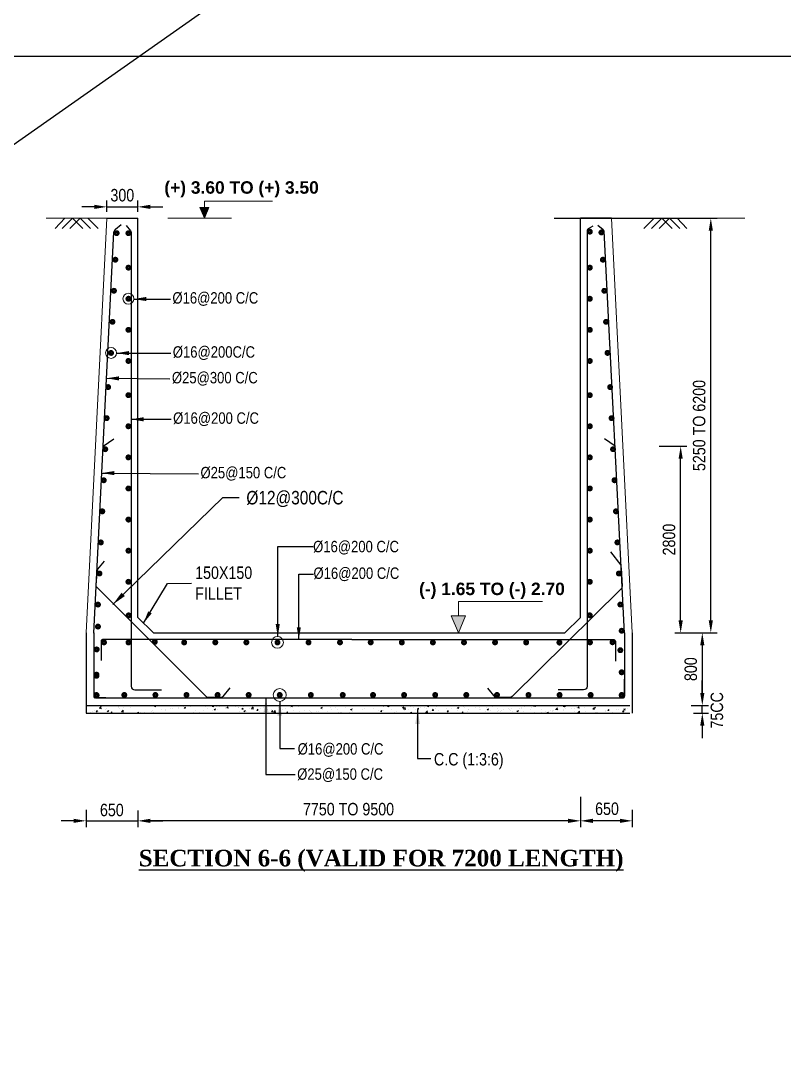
# Model space of a CAD drawing. Extents: x -119161 to 3778985, y -718511 to -30958.
# Drawn here: x 3051811 to 3059178, y -258380 to -248364 of the extents above; entities that cross this region are included whole.
import ezdxf

# ---------------------------------------------------------------- set-up
doc = ezdxf.new("R2010")
doc.units = 0
doc.header["$MEASUREMENT"] = 0
doc.layers.get('DEFPOINTS').update_dxf_attribs({"linetype": 'CONTINUOUS'})
for name, color, linetype, lineweight in [('Dim', 7, 'CONTINUOUS', 9), ('HATCH', 252, 'CONTINUOUS', 5), ('ROD', 1, 'CONTINUOUS', 30)]:
    doc.layers.add(name, color=color, linetype=linetype, lineweight=lineweight)
doc.layers.add('LINE', color=7, linetype='CONTINUOUS')
doc.layers.add('TXT', color=7, linetype='CONTINUOUS')
doc.styles.add('ARIAL', font='ARIALN.TTF')
doc.styles.add('DIM', font='isocp3.shx')
doc.styles.get("Standard").update_dxf_attribs({"font": 'times.ttf', "height": 250})
doc.dimstyles.new('dim_60', dxfattribs={"dimtxt": 120, "dimasz": 120, "dimexe": 60, "dimexo": 60, "dimgap": 50, "dimtad": 1, "dimdec": 0, "dimzin": 0, "dimdsep": 46, "dimtxsty": 'DIM', "dimcen": 0.09, "dimclrd": 5, "dimclre": 5, "dimclrt": 7, "dimadec": 0, "dimazin": 0, "dimtfac": 1, "dimtdec": 0, "dimtmove": 0, "dimatfit": 3, "dimfxl": 1, "dimtolj": 1, "dimtzin": 0, "dimarcsym": 0})
doc.dimstyles.new('dim_70', dxfattribs={"dimtxt": 140, "dimasz": 140, "dimexe": 70, "dimexo": 40, "dimgap": 50, "dimtad": 1, "dimdec": 0, "dimzin": 0, "dimdsep": 46, "dimtxsty": 'ARIAL', "dimcen": 0.09, "dimclrd": 5, "dimclre": 5, "dimclrt": 7, "dimadec": 0, "dimazin": 0, "dimtfac": 1, "dimtdec": 0, "dimtmove": 0, "dimatfit": 3, "dimfxl": 1, "dimtolj": 1, "dimtzin": 0, "dimarcsym": 0})

# ---------------------------------------------------------------- blocks, each defined once
blk = doc.blocks.new('*D76')
at = {"layer": 'DEFPOINTS', "color": 0, "lineweight": -2, "ltscale": 500}
for p in [(3052941, -250159), (3052641, -250268), (3052941, -250268)]:
    blk.add_point(p, dxfattribs=at)
at = {"layer": 'Dim', "color": 5, "lineweight": -2, "ltscale": 500}
for p, q in [((3052641, -250208), (3052641, -250099)), ((3052941, -250208), (3052941, -250099)), ((3052521, -250159), (3052401, -250159)), ((3052641, -250159), (3052941, -250159)), ((3053061, -250159), (3053181, -250159))]:
    blk.add_line(p, q, dxfattribs=at)
for points in [[(3052521, -250139), (3052521, -250179), (3052641, -250159)], [(3053061, -250139), (3053061, -250179), (3052941, -250159)]]:
    blk.add_solid(points, dxfattribs=at)
at = {"layer": 'Dim', "color": 7, "ltscale": 500, "insert": (3052791, -250047), "char_height": 120, "attachment_point": 5, "style": 'ARIAL'}
blk.add_mtext('\\A1;300', dxfattribs=at)
blk = doc.blocks.new('*D77')
at = {"layer": 'DEFPOINTS', "color": 0, "lineweight": -2, "ltscale": 50}
for p in [(3056899, -250268), (3058470, -250268), (3058123, -254268)]:
    blk.add_point(p, dxfattribs=at)
at = {"layer": 'Dim', "color": 5, "lineweight": -2, "ltscale": 50}
for p, q in [((3056959, -250268), (3058530, -250268)), ((3058470, -254148), (3058470, -250388)), ((3058183, -254268), (3058530, -254268))]:
    blk.add_line(p, q, dxfattribs=at)
for points in [[(3058450, -250388), (3058490, -250388), (3058470, -250268)], [(3058450, -254148), (3058490, -254148), (3058470, -254268)]]:
    blk.add_solid(points, dxfattribs=at)
at = {"layer": 'Dim', "color": 7, "ltscale": 50, "insert": (3058358, -252268), "char_height": 120, "attachment_point": 5, "rotation": 90, "style": 'ARIAL'}
blk.add_mtext('\\A1;5250 TO 6200', dxfattribs=at)
blk = doc.blocks.new('*D78')
at = {"layer": 'DEFPOINTS', "color": 0, "lineweight": -2, "ltscale": 500}
for p in [(3057913, -252468), (3058179, -252468), (3058063, -254268)]:
    blk.add_point(p, dxfattribs=at)
at = {"layer": 'Dim', "color": 5, "lineweight": -2, "ltscale": 500}
for p, q in [((3057973, -252468), (3058239, -252468)), ((3058179, -254148), (3058179, -252588)), ((3058123, -254268), (3058239, -254268))]:
    blk.add_line(p, q, dxfattribs=at)
for points in [[(3058159, -252588), (3058199, -252588), (3058179, -252468)], [(3058159, -254148), (3058199, -254148), (3058179, -254268)]]:
    blk.add_solid(points, dxfattribs=at)
at = {"layer": 'Dim', "color": 7, "ltscale": 500, "insert": (3058067, -253368), "char_height": 120, "attachment_point": 5, "rotation": 90, "style": 'ARIAL'}
blk.add_mtext('\\A1;2800', dxfattribs=at)
blk = doc.blocks.new('*D87')
at = {"layer": 'DEFPOINTS', "color": 0, "lineweight": -2, "ltscale": 500}
for p in [(3052441, -255914), (3052941, -255921), (3052941, -256081)]:
    blk.add_point(p, dxfattribs=at)
at = {"layer": 'Dim', "color": 5, "lineweight": -2, "ltscale": 500}
for p, q in [((3052441, -255974), (3052441, -256141)), ((3052941, -255981), (3052941, -256141)), ((3052321, -256081), (3052201, -256081)), ((3052441, -256081), (3052941, -256081)), ((3053061, -256081), (3053181, -256081))]:
    blk.add_line(p, q, dxfattribs=at)
for points in [[(3052321, -256061), (3052321, -256101), (3052441, -256081)], [(3053061, -256061), (3053061, -256101), (3052941, -256081)]]:
    blk.add_solid(points, dxfattribs=at)
at = {"layer": 'Dim', "color": 7, "ltscale": 500, "insert": (3052690, -255977), "char_height": 120, "attachment_point": 5, "style": 'ARIAL'}
blk.add_mtext('\\A1;650', dxfattribs=at)
blk = doc.blocks.new('*D88')
at = {"layer": 'DEFPOINTS', "color": 0, "lineweight": -2, "ltscale": 500}
for p in [(3058179, -254268), (3058219, -254968), (3058388, -254968)]:
    blk.add_point(p, dxfattribs=at)
at = {"layer": 'Dim', "color": 5, "lineweight": -2, "ltscale": 500}
for p, q in [((3058239, -254268), (3058448, -254268)), ((3058388, -254388), (3058388, -254848)), ((3058279, -254968), (3058448, -254968))]:
    blk.add_line(p, q, dxfattribs=at)
for points in [[(3058368, -254388), (3058408, -254388), (3058388, -254268)], [(3058368, -254848), (3058408, -254848), (3058388, -254968)]]:
    blk.add_solid(points, dxfattribs=at)
at = {"layer": 'Dim', "color": 7, "ltscale": 500, "insert": (3058277, -254618), "char_height": 120, "attachment_point": 5, "rotation": 90, "style": 'ARIAL'}
blk.add_mtext('\\A1;800', dxfattribs=at)
blk = doc.blocks.new('*D89')
at = {"layer": 'DEFPOINTS', "color": 0, "lineweight": -2, "ltscale": 500}
for p in [(3058316, -254968), (3058388, -254968), (3058243, -255043)]:
    blk.add_point(p, dxfattribs=at)
at = {"layer": 'Dim', "color": 5, "lineweight": -2, "ltscale": 500}
for p, q in [((3058388, -254848), (3058388, -254728)), ((3058376, -254968), (3058448, -254968)), ((3058388, -255043), (3058388, -254968)), ((3058303, -255043), (3058448, -255043)), ((3058388, -255163), (3058388, -255283))]:
    blk.add_line(p, q, dxfattribs=at)
for points in [[(3058368, -254848), (3058408, -254848), (3058388, -254968)], [(3058368, -255163), (3058408, -255163), (3058388, -255043)]]:
    blk.add_solid(points, dxfattribs=at)
at = {"layer": 'Dim', "color": 7, "ltscale": 500, "insert": (3058529, -255015), "char_height": 120, "attachment_point": 5, "rotation": 90, "style": 'ARIAL'}
blk.add_mtext('\\A1;75CC', dxfattribs=at)
blk = doc.blocks.new('*D90')
at = {"layer": 'DEFPOINTS', "color": 0, "lineweight": -2, "ltscale": 500}
for p in [(3057212, -255921), (3057712, -255914), (3057212, -256081)]:
    blk.add_point(p, dxfattribs=at)
at = {"layer": 'Dim', "color": 5, "lineweight": -2, "ltscale": 500}
for p, q in [((3057212, -255981), (3057212, -256141)), ((3057712, -255974), (3057712, -256141)), ((3057592, -256081), (3057332, -256081))]:
    blk.add_line(p, q, dxfattribs=at)
for points in [[(3057332, -256061), (3057332, -256101), (3057212, -256081)], [(3057592, -256061), (3057592, -256101), (3057712, -256081)]]:
    blk.add_solid(points, dxfattribs=at)
at = {"layer": 'Dim', "color": 7, "ltscale": 500, "insert": (3057468, -255865), "char_height": 120, "attachment_point": 5, "style": 'ARIAL'}
blk.add_mtext('\\A1;\\P650', dxfattribs=at)
blk = doc.blocks.new('*D91')
at = {"layer": 'DEFPOINTS', "color": 0, "lineweight": -2, "ltscale": 500}
for p in [(3057213, -255788), (3052941, -255921), (3052941, -256081)]:
    blk.add_point(p, dxfattribs=at)
at = {"layer": 'Dim', "color": 5, "lineweight": -2, "ltscale": 500}
for p, q in [((3057213, -255848), (3057213, -256141)), ((3052941, -255981), (3052941, -256141)), ((3057093, -256081), (3053061, -256081))]:
    blk.add_line(p, q, dxfattribs=at)
for points in [[(3053061, -256061), (3053061, -256101), (3052941, -256081)], [(3057093, -256061), (3057093, -256101), (3057213, -256081)]]:
    blk.add_solid(points, dxfattribs=at)
at = {"layer": 'Dim', "color": 7, "ltscale": 500, "insert": (3054974, -255969), "char_height": 120, "attachment_point": 5, "style": 'ARIAL'}
blk.add_mtext('\\A1;7750 TO 9500', dxfattribs=at)

msp = doc.modelspace()

# ---------------------------------------------------------------- hatches: boundary and pattern name
at = {"layer": 'Dim', "ltscale": 500}
h = msp.add_hatch(color=8, dxfattribs=at)
h.dxf.hatch_style = 1
h.paths.add_polyline_path([(3053626.6, -250164.5), (3053583.2, -250164.5), (3053539.8, -250164.5), (3053583.2, -250268.2)])
h = msp.add_hatch(color=8, dxfattribs=at)
h.dxf.hatch_style = 1
h.paths.add_polyline_path([(3056103.9, -254102.3), (3056034.4, -254102.3), (3055964.9, -254102.3), (3056034.4, -254268.2)])

# ---------------------------------------------------------------- linework, layer by layer
at = {"layer": 'Dim', "ltscale": 50}
for p, q in [((3053583.2, -250268.2), (3053583.2, -250102.4)), ((3053583.2, -250102.4), (3054239.3, -250102.4)), ((3052640.8, -250268.2), (3052055.1, -250268.2)), ((3053228.8, -250268.2), (3053845.2, -250268.2))]:
    msp.add_line(p, q, dxfattribs=at)
at = {"layer": 'Dim', "ltscale": 500}
msp.add_line((3056035, -253964.2), (3056844.9, -253964.2), dxfattribs=at)
at = {"layer": 'Dim', "color": 2, "ltscale": 50}
for p, q in [((3052520.2, -255017.6), (3052520.2, -255017.6)), ((3052537.6, -255029.1), (3052547.2, -255017.6)), ((3052549.5, -255030.1), (3052547.2, -255017.6)), ((3052553.6, -255018.8), (3052553.6, -255018.8)), ((3052569.4, -254996.4), (3052587.2, -254999.1)), ((3052570.5, -254995.2), (3052586.1, -254979)), ((3052587.2, -254999.1), (3052585, -254980.1)), ((3052629.3, -255008.9), (3052629.3, -255008.9)), ((3052636.8, -254997.6), (3052636.8, -254997.6)), ((3052645.4, -255023.1), (3052659.4, -255017.8)), ((3052655.4, -255029.9), (3052659.4, -255017.8)), ((3052661.1, -255012.6), (3052661.1, -255012.6)), ((3052753.4, -254977.6), (3052753.4, -254977.6)), ((3052755.6, -254992.2), (3052755.6, -254992.2)), ((3052765, -254997.6), (3052765, -254997.6)), ((3052784, -255028.3), (3052799.5, -255012.1)), ((3052800.6, -255032.2), (3052798.4, -255013.2)), ((3052805.7, -254985.7), (3052805.7, -254985.7)), ((3052867.7, -254983.6), (3052867.7, -254983.6)), ((3052881.4, -254975.7), (3052881.4, -254975.7)), ((3052968.7, -254970.8), (3052968.7, -254970.8)), ((3053100.9, -254974.7), (3053114.9, -254969.3)), ((3053100.9, -254974.7), (3053110.9, -254981.4)), ((3053110.8, -254981.4), (3053114.9, -254969.3)), ((3053172.9, -255008.3), (3053172.9, -255008.3)), ((3053207.2, -255004.7), (3053207.2, -255004.7)), ((3053211.7, -255016.8), (3053211.7, -255016.8)), ((3053257.3, -254998.2), (3053257.3, -254998.2)), ((3053273.9, -254995.5), (3053273.9, -254995.5)), ((3053328.4, -254996.8), (3053328.4, -254996.8)), ((3053333.1, -254988.2), (3053333.1, -254988.2)), ((3053377.8, -254980.5), (3053377.8, -254980.5)), ((3053379.2, -254968.5), (3053379.2, -254968.5)), ((3053388.3, -254990.7), (3053402.3, -254985.3)), ((3053388.3, -254990.7), (3053398.3, -254997.4)), ((3053398.3, -254997.4), (3053402.3, -254985.3)), ((3053445, -254976.8), (3053445, -254976.8)), ((3053459.4, -254971.5), (3053459.4, -254971.5)), ((3053485.9, -254973), (3053485.9, -254973)), ((3053492.9, -255020.7), (3053492.9, -255020.7)), ((3053579, -255020.2), (3053579, -255020.2)), ((3053592.7, -254977.5), (3053592.7, -254977.5)), ((3053609.6, -255000.7), (3053609.6, -255000.7)), ((3053657.4, -254979), (3053666.5, -254968.2)), ((3053657.4, -254979), (3053669.4, -254980.1)), ((3053658.9, -255017.2), (3053658.9, -255017.2)), ((3053669.4, -254980.1), (3053667.1, -254968.2)), ((3053675.8, -255006.7), (3053689.8, -255001.3)), ((3053675.8, -255006.7), (3053685.7, -255013.4)), ((3053682.9, -255005.2), (3053682.9, -255005.2)), ((3053685.7, -255013.4), (3053689.7, -255001.3)), ((3053699.5, -254982.1), (3053699.5, -254982.1)), ((3053708.9, -255010.6), (3053708.9, -255010.6)), ((3053726.2, -254980.6), (3053726.2, -254980.6)), ((3053784.7, -255000.7), (3053784.7, -255000.7)), ((3053785.6, -254991.1), (3053785.6, -254991.1)), ((3053800.9, -254991.6), (3053810.5, -254980.1)), ((3053800.9, -254991.6), (3053812.8, -254992.6)), ((3053806.2, -254986.6), (3053806.2, -254986.6)), ((3053812.8, -254992.7), (3053810.5, -254980.1)), ((3053830.6, -254968.2), (3053841.4, -254969.8)), ((3053841.3, -254969.8), (3053841.2, -254968.2)), ((3053886.6, -254978.3), (3053886.6, -254978.3)), ((3053911, -254984), (3053911, -254984)), ((3053913, -254991.1), (3053913, -254991.1)), ((3053944.3, -255004.1), (3053954, -254992.6)), ((3053944.3, -255004.1), (3053956.3, -255005.2)), ((3053956.3, -255005.2), (3053953.9, -254992.7)), ((3053961.1, -254977.5), (3053961.1, -254977.5)), ((3053963.2, -255022.7), (3053977.2, -255017.3)), ((3053973.1, -255029.4), (3053977.2, -255017.3)), ((3054019.8, -254995.6), (3054019.8, -254995.6)), ((3054035.9, -255010.6), (3054035.9, -255010.6)), ((3054037, -255000.2), (3054054.8, -255002.9)), ((3054038.1, -254999), (3054053.7, -254982.8)), ((3054054.8, -255002.9), (3054052.6, -254983.9)), ((3054087.8, -255016.7), (3054097.4, -255005.2)), ((3054087.8, -255016.7), (3054099.7, -255017.7)), ((3054090.8, -255015.8), (3054090.8, -255015.8)), ((3054099.7, -255017.8), (3054097.4, -255005.2)), ((3054126.5, -255000.1), (3054126.5, -255000.1)), ((3054152.5, -254990.6), (3054152.5, -254990.6)), ((3054191.8, -255003), (3054191.8, -255003)), ((3054231.2, -255029.2), (3054240.9, -255017.7)), ((3054233.3, -255004.6), (3054233.3, -255004.6)), ((3054236.3, -255013.2), (3054236.3, -255013.2)), ((3054243.2, -255030.3), (3054240.8, -255017.8)), ((3054251.6, -255032.1), (3054267.2, -255015.9)), ((3054268.2, -255036), (3054266, -255017)), ((3054269.1, -254970.5), (3054269.1, -254970.5)), ((3054295.7, -254988), (3054295.7, -254988)), ((3054340, -255009.1), (3054340, -255009.1)), ((3054362.6, -254996.5), (3054362.6, -254996.5)), ((3054398.3, -254973.9), (3054398.3, -254973.9)), ((3054412.7, -254990), (3054412.7, -254990)), ((3054418.7, -254974.2), (3054432.7, -254968.8)), ((3054418.7, -254974.2), (3054428.6, -254980.9)), ((3054428.6, -254980.9), (3054432.6, -254968.8)), ((3054446.8, -255013.6), (3054446.8, -255013.6)), ((3054488.5, -254980), (3054488.5, -254980)), ((3054553.6, -255018.1), (3054553.6, -255018.1)), ((3054600.8, -255012.7), (3054600.8, -255012.7)), ((3054703.5, -254998.6), (3054703.5, -254998.6)), ((3054706.1, -254990.2), (3054720.1, -254984.9)), ((3054706.1, -254990.2), (3054716, -254996.9)), ((3054716, -254996.9), (3054720.1, -254984.9)), ((3054727.4, -255009.8), (3054727.4, -255009.8)), ((3054804.5, -254985.8), (3054804.5, -254985.8)), ((3054814.3, -255009), (3054814.3, -255009)), ((3054844.1, -254989.8), (3054844.1, -254989.8)), ((3054864.3, -255002.4), (3054864.3, -255002.4)), ((3054908.4, -254970.8), (3054908.4, -254970.8)), ((3054940.1, -254992.5), (3054940.1, -254992.5)), ((3054960.7, -254969.8), (3054960.7, -254969.8)), ((3054993.5, -255006.3), (3055007.5, -255000.9)), ((3054993.5, -255006.3), (3055003.5, -255013)), ((3055003.4, -255013), (3055007.5, -255000.9)), ((3055008.6, -255013.7), (3055008.6, -255013.7)), ((3055066.4, -254975.8), (3055066.4, -254975.8)), ((3055109.7, -255010.5), (3055109.7, -255010.5)), ((3055116.5, -254969.3), (3055116.5, -254969.3)), ((3055125.3, -254993.6), (3055125.3, -254993.6)), ((3055213.6, -254995.5), (3055213.6, -254995.5)), ((3055241.9, -254973.6), (3055241.9, -254973.6)), ((3055276.1, -254970.4), (3055276.1, -254970.4)), ((3055280.9, -255022.3), (3055294.9, -255016.9)), ((3055290.9, -255029), (3055294.9, -255016.9)), ((3055291.2, -254970.9), (3055309, -254973.6)), ((3055292.3, -254969.7), (3055293.8, -254968.2)), ((3055309, -254973.6), (3055308.3, -254968.2)), ((3055316, -255014.9), (3055316, -255014.9)), ((3055316.2, -254981.4), (3055316.2, -254981.4)), ((3055351.1, -254979.2), (3055360.4, -254968.2)), ((3055351.1, -254979.2), (3055363, -254980.2)), ((3055363, -254980.3), (3055360.8, -254968.2)), ((3055382.9, -254974.9), (3055382.9, -254974.9)), ((3055391.7, -255005), (3055391.7, -255005)), ((3055417.3, -254968.6), (3055417.3, -254968.6)), ((3055489.7, -254979.4), (3055489.7, -254979.4)), ((3055494.5, -254991.7), (3055504.2, -254980.3)), ((3055494.5, -254991.7), (3055506.5, -254992.8)), ((3055506.5, -254992.8), (3055504.2, -254980.3)), ((3055504.6, -255004), (3055522.4, -255006.7)), ((3055505.8, -255002.8), (3055521.3, -254986.6)), ((3055518, -254988.3), (3055518, -254988.3)), ((3055518.7, -255020.2), (3055518.7, -255020.2)), ((3055522.4, -255006.7), (3055520.2, -254987.7)), ((3055551.6, -255003.6), (3055551.6, -255003.6)), ((3055568.1, -254981.8), (3055568.1, -254981.8)), ((3055596.4, -254983.9), (3055596.4, -254983.9)), ((3055621.4, -255006.1), (3055621.4, -255006.1)), ((3055638, -255004.3), (3055647.6, -254992.8)), ((3055638, -255004.3), (3055650, -255005.3)), ((3055643.8, -254971.8), (3055643.8, -254971.8)), ((3055649.9, -255005.4), (3055647.6, -254992.8)), ((3055668.2, -254983.6), (3055668.2, -254983.6)), ((3055703.2, -254988.5), (3055703.2, -254988.5)), ((3055719.2, -255035.9), (3055734.8, -255019.7)), ((3055722.4, -254993.3), (3055722.4, -254993.3)), ((3055735.9, -255039.8), (3055733.7, -255020.8)), ((3055736.4, -254973.8), (3055750.4, -254968.4)), ((3055736.4, -254973.8), (3055746.4, -254980.5)), ((3055746.3, -254980.5), (3055750.4, -254968.4)), ((3055781.5, -255016.8), (3055791.1, -255005.4)), ((3055781.5, -255016.8), (3055793.4, -255017.9)), ((3055793.4, -255017.9), (3055791.1, -255005.4)), ((3055809.9, -254993), (3055809.9, -254993)), ((3055826.3, -254978.3), (3055826.3, -254978.3)), ((3055843.4, -255017.5), (3055843.4, -255017.5)), ((3055874.5, -254970.6), (3055874.5, -254970.6)), ((3055916.7, -254997.5), (3055916.7, -254997.5)), ((3055924.9, -255029.4), (3055934.5, -255017.9)), ((3055936.8, -255030.5), (3055934.5, -255017.9)), ((3055969.7, -255000.8), (3055969.7, -255000.8)), ((3055981.3, -254975.1), (3055981.3, -254975.1)), ((3056019.7, -254994.2), (3056019.7, -254994.2)), ((3056023.5, -255002), (3056023.5, -255002)), ((3056023.8, -254989.8), (3056037.8, -254984.4)), ((3056023.8, -254989.8), (3056033.8, -254996.5)), ((3056027.6, -255018), (3056027.6, -255018)), ((3056033.7, -254996.5), (3056037.8, -254984.4)), ((3056088.1, -254979.6), (3056088.1, -254979.6)), ((3056095.5, -254984.3), (3056095.5, -254984.3)), ((3056130.2, -255006.5), (3056130.2, -255006.5)), ((3056131.4, -255003), (3056131.4, -255003)), ((3056194.8, -254984.1), (3056194.8, -254984.1)), ((3056234.1, -254988.9), (3056234.1, -254988.9)), ((3056237, -255011), (3056237, -255011)), ((3056243.1, -255002.8), (3056243.1, -255002.8)), ((3056301.6, -254988.7), (3056301.6, -254988.7)), ((3056311.3, -255005.8), (3056325.3, -255000.4)), ((3056311.3, -255005.8), (3056321.2, -255012.5)), ((3056321.2, -255012.5), (3056325.2, -255000.4)), ((3056335.2, -254976.1), (3056335.2, -254976.1)), ((3056343.8, -255015.5), (3056343.8, -255015.5)), ((3056359.8, -254982.8), (3056359.8, -254982.8)), ((3056408.4, -254993.2), (3056408.4, -254993.2)), ((3056421.3, -255013.3), (3056421.3, -255013.3)), ((3056450.5, -255020), (3056450.5, -255020)), ((3056471.4, -255006.7), (3056471.4, -255006.7)), ((3056515.1, -254997.7), (3056515.1, -254997.7)), ((3056524.3, -255006.7), (3056524.3, -255006.7)), ((3056539.3, -255013.6), (3056539.3, -255013.6)), ((3056547.1, -254996.8), (3056547.1, -254996.8)), ((3056598.7, -255021.8), (3056612.7, -255016.5)), ((3056608.6, -255028.5), (3056612.7, -255016.5)), ((3056621.9, -255002.2), (3056621.9, -255002.2)), ((3056640.3, -255000.8), (3056640.3, -255000.8)), ((3056641, -254986.6), (3056641, -254986.6)), ((3056673.4, -254980.1), (3056673.4, -254980.1)), ((3056723.5, -254973.6), (3056723.5, -254973.6)), ((3056728.7, -255006.7), (3056728.7, -255006.7)), ((3056744.2, -254985.8), (3056744.2, -254985.8)), ((3056758.8, -254974.7), (3056776.6, -254977.4)), ((3056759.9, -254973.5), (3056765.1, -254968.2)), ((3056776.6, -254977.4), (3056775.5, -254968.2)), ((3056835.4, -255011.2), (3056835.4, -255011.2)), ((3056846.9, -254971.7), (3056846.9, -254971.7)), ((3056923, -255019.2), (3056923, -255019.2)), ((3056942.2, -255015.7), (3056942.2, -255015.7)), ((3056950.6, -255016.6), (3056950.6, -255016.6)), ((3056972.3, -255007.8), (3056990.1, -255010.5)), ((3056973.4, -255006.6), (3056989, -254990.4)), ((3056990, -255010.5), (3056987.8, -254991.5)), ((3056998.8, -255009.3), (3056998.8, -255009.3)), ((3057044.8, -254979.4), (3057054.2, -254968.2)), ((3057044.8, -254979.4), (3057056.7, -254980.4)), ((3057049, -255020.2), (3057049, -255020.2)), ((3057049.3, -255010.5), (3057049.3, -255010.5)), ((3057054.1, -254973.3), (3057067.7, -254968.2)), ((3057054.1, -254973.3), (3057064.1, -254980.1)), ((3057056.7, -254980.4), (3057054.4, -254968.2)), ((3057064.1, -254980.1), (3057068.1, -254968.2)), ((3057067.3, -254996.6), (3057067.3, -254996.6)), ((3057125.1, -254992.6), (3057125.1, -254992.6)), ((3057152, -254996.4), (3057152, -254996.4)), ((3057175.1, -254986), (3057175.1, -254986)), ((3057183.9, -254976.5), (3057183.9, -254976.5)), ((3057188.2, -254991.9), (3057197.9, -254980.4)), ((3057188.2, -254991.9), (3057200.2, -254993)), ((3057200.2, -254993), (3057197.8, -254980.5)), ((3057250.9, -254976.1), (3057250.9, -254976.1)), ((3057253.1, -254983.6), (3057253.1, -254983.6)), ((3057331.7, -255004.5), (3057341.3, -254993)), ((3057331.7, -255004.5), (3057343.6, -255005.5)), ((3057343.6, -255005.5), (3057341.3, -254993)), ((3057341.6, -254989.4), (3057355.6, -254984)), ((3057341.6, -254989.4), (3057351.5, -254996.1)), ((3057351.5, -254996.1), (3057355.6, -254984)), ((3057356.9, -254968.6), (3057356.9, -254968.6)), ((3057475.1, -255017), (3057484.8, -255005.5)), ((3057475.1, -255017), (3057487.1, -255018.1)), ((3057487.1, -255018.1), (3057484.7, -255005.6)), ((3057558.2, -255008.3), (3057558.2, -255008.3)), ((3057576.7, -255005.1), (3057576.7, -255005.1)), ((3057618.6, -255029.6), (3057628.2, -255018.1)), ((3057626.8, -254998.5), (3057626.8, -254998.5)), ((3057630.5, -255030.6), (3057628.2, -255018.1)), ((3057629, -255005.4), (3057643, -255000)), ((3057629, -255005.4), (3057639, -255012.1)), ((3057638.9, -255012.1), (3057643, -255000)), ((3057642.2, -255015.8), (3057642.2, -255015.8)), ((3057662.1, -254993.3), (3057662.1, -254993.3)), ((3052486.1, -255034.6), (3052486.1, -255034.6)), ((3052503.5, -255025.4), (3052503.5, -255025.4)), ((3052537.6, -255029.1), (3052549.5, -255030.1)), ((3052560.1, -255025.4), (3052560.1, -255025.4)), ((3052592.9, -255039.1), (3052592.9, -255039.1)), ((3052645.4, -255023.1), (3052655.4, -255029.9)), ((3052681, -255041.6), (3052690.6, -255030.1)), ((3052681, -255041.6), (3052693, -255042.7)), ((3052692.9, -255042.7), (3052690.6, -255030.2)), ((3052782.9, -255029.5), (3052800.6, -255032.2)), ((3052833.7, -255043.2), (3052834.1, -255042.7)), ((3052834.2, -255043.2), (3052834.1, -255042.7)), ((3052932.9, -255039.2), (3052946.9, -255033.8)), ((3052932.9, -255039.2), (3052938.8, -255043.2)), ((3052943.7, -255043.2), (3052946.8, -255033.8)), ((3052955.1, -255037.9), (3052955.1, -255037.9)), ((3052966.3, -255037.3), (3052966.3, -255037.3)), ((3053005.2, -255031.3), (3053005.2, -255031.3)), ((3053070.2, -255022.3), (3053070.2, -255022.3)), ((3053080.9, -255021.4), (3053080.9, -255021.4)), ((3053095.1, -255036.8), (3053095.1, -255036.8)), ((3053376.3, -255040.7), (3053376.3, -255040.7)), ((3053478, -255033), (3053478, -255033)), ((3053532.6, -255033.9), (3053532.6, -255033.9)), ((3053919.2, -255030.6), (3053919.2, -255030.6)), ((3053963.2, -255022.7), (3053973.1, -255029.4)), ((3053988.1, -255029.9), (3053988.1, -255029.9)), ((3054110.5, -255029.7), (3054110.5, -255029.7)), ((3054160.6, -255023.1), (3054160.6, -255023.1)), ((3054231.2, -255029.2), (3054243.2, -255030.3)), ((3054250.5, -255033.3), (3054268.3, -255036)), ((3054250.6, -255038.7), (3054264.6, -255033.3)), ((3054250.6, -255038.7), (3054257.2, -255043.2)), ((3054261.3, -255043.2), (3054264.6, -255033.4)), ((3054374.7, -255041.8), (3054384.3, -255030.3)), ((3054374.7, -255041.8), (3054386.6, -255042.8)), ((3054386.6, -255042.9), (3054384.3, -255030.3)), ((3054395.9, -255040.5), (3054395.9, -255040.5)), ((3054496.9, -255027.7), (3054496.9, -255027.7)), ((3054527.5, -255043.2), (3054527.8, -255042.8)), ((3054527.8, -255043.2), (3054527.8, -255042.9)), ((3054562.2, -255042.2), (3054562.2, -255042.2)), ((3054610.8, -255029.8), (3054610.8, -255029.8)), ((3054612.2, -255035.6), (3054612.2, -255035.6)), ((3054660.3, -255022.7), (3054660.3, -255022.7)), ((3054688, -255025.7), (3054688, -255025.7)), ((3054767.1, -255027.2), (3054767.1, -255027.2)), ((3054873.9, -255031.7), (3054873.9, -255031.7)), ((3054892, -255033.7), (3054892, -255033.7)), ((3054906, -255037.4), (3054906, -255037.4)), ((3054980.6, -255036.2), (3054980.6, -255036.2)), ((3055008.7, -255023.3), (3055008.7, -255023.3)), ((3055087.4, -255040.7), (3055087.4, -255040.7)), ((3055139.6, -255038.2), (3055139.6, -255038.2)), ((3055265.9, -255021.5), (3055265.9, -255021.5)), ((3055280.9, -255022.3), (3055290.9, -255029)), ((3055414.8, -255035.2), (3055414.8, -255035.2)), ((3055434.9, -255023.6), (3055434.9, -255023.6)), ((3055568.4, -255038.3), (3055582.4, -255032.9)), ((3055568.4, -255038.3), (3055575.6, -255043.2)), ((3055578.9, -255043.2), (3055582.3, -255032.9)), ((3055717.5, -255034), (3055717.5, -255034)), ((3055718.1, -255037.1), (3055735.9, -255039.8)), ((3055767.6, -255027.4), (3055767.6, -255027.4)), ((3055924.9, -255029.4), (3055936.9, -255030.4)), ((3055926.6, -255030.8), (3055926.6, -255030.8)), ((3056009.8, -255042.8), (3056009.8, -255042.8)), ((3056068.4, -255041.9), (3056078, -255030.5)), ((3056068.4, -255041.9), (3056080.3, -255043)), ((3056080.3, -255043), (3056078, -255030.5)), ((3056126.5, -255022.8), (3056126.5, -255022.8)), ((3056219.2, -255039.9), (3056219.2, -255039.9)), ((3056221.3, -255043.2), (3056221.4, -255043)), ((3056221.4, -255043.2), (3056221.4, -255043)), ((3056295, -255030), (3056295, -255030)), ((3056332.7, -255042.7), (3056332.7, -255042.7)), ((3056407.7, -255026.7), (3056407.7, -255026.7)), ((3056436.6, -255027.7), (3056436.6, -255027.7)), ((3056557.3, -255024.5), (3056557.3, -255024.5)), ((3056598.7, -255021.8), (3056608.6, -255028.5)), ((3056664.1, -255029.1), (3056664.1, -255029.1)), ((3056746.6, -255042.5), (3056746.6, -255042.5)), ((3056770.8, -255033.6), (3056770.8, -255033.6)), ((3056834, -255036.6), (3056834, -255036.6)), ((3056844.4, -255038.3), (3056844.4, -255038.3)), ((3056872.9, -255025.8), (3056872.9, -255025.8)), ((3056877.6, -255038.1), (3056877.6, -255038.1)), ((3056886.1, -255037.9), (3056900.1, -255032.5)), ((3056886.1, -255037.9), (3056894, -255043.2)), ((3056896.5, -255043.2), (3056900.1, -255032.5)), ((3056945.5, -255025.5), (3056945.5, -255025.5)), ((3056984.4, -255042.6), (3056984.4, -255042.6)), ((3057155.7, -255024.7), (3057155.7, -255024.7)), ((3057185.7, -255040.9), (3057200.4, -255043.2)), ((3057186.8, -255039.7), (3057202.4, -255023.5)), ((3057203.4, -255043.2), (3057201.3, -255024.6)), ((3057262.5, -255029.3), (3057262.5, -255029.3)), ((3057324.6, -255038.3), (3057324.6, -255038.3)), ((3057354.5, -255035.2), (3057354.5, -255035.2)), ((3057369.2, -255033.8), (3057369.2, -255033.8)), ((3057374.6, -255031.7), (3057374.6, -255031.7)), ((3057450.4, -255021.8), (3057450.4, -255021.8)), ((3057457.2, -255021.1), (3057457.2, -255021.1)), ((3057476, -255038.3), (3057476, -255038.3)), ((3057525.5, -255035.8), (3057525.5, -255035.8)), ((3057582.8, -255042.8), (3057582.8, -255042.8)), ((3057618.6, -255029.6), (3057630.5, -255030.6))]:
    msp.add_line(p, q, dxfattribs=at)
at = {"layer": 'Dim', "ltscale": 500}
for points in [[(3053583.2, -250268.2), (3053539.8, -250164.5), (3053583.2, -250164.5)], [(3053583.2, -250268.2), (3053626.6, -250164.5), (3053583.2, -250164.5)], [(3056035, -254102.3), (3056035, -253964.2)], [(3056034.4, -254268.2), (3055964.9, -254102.3), (3056034.4, -254102.3)], [(3056034.4, -254268.2), (3056103.9, -254102.3), (3056034.4, -254102.3)]]:
    msp.add_lwpolyline(points, dxfattribs=at)
at = {"layer": 'Dim', "ltscale": 50}
msp.add_lwpolyline([(3057585.9, -250268.2), (3058799.7, -250268.2)], dxfattribs=at)
at = {"layer": 'Dim'}
for centre, radius in [((3052849.9, -251045.2), 52.6), ((3052682.3, -251567.7), 52.6), ((3054288.1, -254359.9), 56.8), ((3054310.3, -254866.9), 62.4)]:
    msp.add_circle(centre, radius, dxfattribs=at)
at = {"layer": 'HATCH', "lineweight": 15}
for points in [[(3052237.4, -250268.2), (3052142.7, -250368)], [(3052311, -250268.2), (3052211.1, -250368)], [(3052384.5, -250268.2), (3052284.6, -250368)], [(3052311, -250268.2), (3052410.8, -250368)], [(3052384.5, -250268.2), (3052484.3, -250368)], [(3052458, -250268.2), (3052557.9, -250368)], [(3057923.4, -250268.2), (3057823.5, -250368)], [(3057996.9, -250268.2), (3057897.1, -250368)], [(3058070.5, -250268.2), (3057970.6, -250368)], [(3057996.9, -250268.2), (3058096.8, -250368)], [(3058070.5, -250268.2), (3058170.3, -250368)], [(3058144, -250268.2), (3058238.7, -250368)]]:
    msp.add_lwpolyline(points, dxfattribs=at)
at = {"layer": 'LINE', "color": 0, "linetype": 'ByBlock', "lineweight": -2}
msp.add_line((3044219.7, -254842.2), (3072632, -234875.1), dxfattribs=at)
at = {"layer": 'LINE', "lineweight": 15}
for p, q in [((3052440.8, -254268.2), (3052640.8, -250268.2)), ((3057711.9, -254268.2), (3057511.9, -250268.2)), ((3052440.8, -254268.2), (3052440.8, -254268.2))]:
    msp.add_line(p, q, dxfattribs=at)
at = {"layer": 'LINE'}
for p, q in [((3052640.8, -250268.2), (3052940.8, -250268.2)), ((3052940.8, -254118.2), (3052940.8, -250268.2)), ((3057511.9, -250268.2), (3057211.9, -250268.2)), ((3057211.9, -254118.2), (3057211.9, -250268.2)), ((3053090.8, -254268.2), (3052940.8, -254118.2)), ((3057211.9, -254118.2), (3057061.9, -254268.2)), ((3052440.8, -254268.2), (3052440.8, -255043.2)), ((3053090.8, -254268.2), (3055006.9, -254268.2)), ((3055006.9, -254268.2), (3057061.9, -254268.2)), ((3057711.9, -254268.2), (3057711.9, -255043.2)), ((3052440.8, -254968.2), (3057686.9, -254968.2)), ((3052440.8, -255043.2), (3057686.9, -255043.2))]:
    msp.add_line(p, q, dxfattribs=at)
msp.add_lwpolyline([(3073668.6, -269108.9), (3044816.3, -269108.9), (3044816.3, -248706.2), (3073668.6, -248706.2)], close=True, dxfattribs=at)
for points in [[(3052440.8, -254268.2), (3052440.8, -254268.2)], [(3057711.9, -254268.2), (3057711.9, -254268.2)]]:
    msp.add_lwpolyline(points, dxfattribs=at)
at = {"layer": 'LINE', "lineweight": 15}
msp.add_lwpolyline([(3057711.9, -254268.2), (3057711.9, -254268.2)], dxfattribs=at)
at = {"layer": 'ROD'}
for p, q in [((3052515.7, -254271.7), (3052709.5, -250400.8)), ((3052724.5, -250374.3), (3052779.4, -250330.3)), ((3057432.6, -250381.2), (3057380.5, -250339.3)), ((3057636.9, -254271.7), (3057441, -250394)), ((3052515.8, -254268.2), (3052515.8, -254878.2)), ((3057636.9, -254268.2), (3057636.9, -254878.2)), ((3057636.4, -254883.2), (3057636.4, -254713.4)), ((3052633.3, -254893.2), (3052526.3, -254893.2)), ((3052530.8, -254893.2), (3055006.9, -254893.2)), ((3052530.8, -254893.2), (3052633.3, -254893.2)), ((3055006.9, -254893.2), (3057621.9, -254893.2)), ((3057621.9, -254893.2), (3057607.9, -254893.2)), ((3057621.9, -254893.2), (3057626.4, -254893.2))]:
    msp.add_line(p, q, dxfattribs=at)
at = {"layer": 'ROD', "const_width": 30.7}
for points in [[(3052748.8, -250408.1, -1), (3052723.7, -250416.5, -1)], [(3052862.5, -250408.7, -1), (3052837.4, -250417.1, -1)], [(3057290.2, -250394, 1), (3057315.2, -250402.4, 1)], [(3057401.7, -250401.4, 1), (3057426.7, -250409.7, 1)], [(3052736.9, -250664.5, -1), (3052711.9, -250672.9, -1)], [(3057415.7, -250664.5, 1), (3057440.8, -250672.9, 1)], [(3052862.5, -250741, -1), (3052837.4, -250749.4, -1)], [(3057290.2, -250741, 1), (3057315.2, -250749.4, 1)], [(3052722.9, -250964.2, -1), (3052697.8, -250972.5, -1)], [(3057429.8, -250964.2, 1), (3057454.8, -250972.5, 1)], [(3052862.5, -251041, -1), (3052837.4, -251049.4, -1)], [(3057290.2, -251041, 1), (3057315.2, -251049.4, 1)], [(3052708.8, -251263.8, -1), (3052683.8, -251272.2, -1)], [(3057446.4, -251263.8, 1), (3057471.4, -251272.2, 1)], [(3052862.5, -251341, -1), (3052837.4, -251349.4, -1)], [(3057290.2, -251341, 1), (3057315.2, -251349.4, 1)], [(3052694.8, -251563.5, -1), (3052669.8, -251571.9, -1)], [(3057460.6, -251563.5, 1), (3057485.7, -251571.9, 1)], [(3052862.5, -251641, -1), (3052837.4, -251649.4, -1)], [(3057290.2, -251641, 1), (3057315.2, -251649.4, 1)], [(3052666.7, -251892.9, -1), (3052641.7, -251901.2, -1)], [(3057485.9, -251892.9, 1), (3057510.9, -251901.2, 1)], [(3052862.5, -251971, -1), (3052837.4, -251979.4, -1)], [(3057290.2, -251971, 1), (3057315.2, -251979.4, 1)], [(3052652.7, -252192.5, -1), (3052627.7, -252200.9, -1)], [(3057499.9, -252192.5, 1), (3057525, -252200.9, 1)], [(3052862.5, -252271, -1), (3052837.4, -252279.4, -1)], [(3057290.2, -252271, 1), (3057315.2, -252279.4, 1)], [(3052638.7, -252492.2, -1), (3052613.6, -252500.6, -1)], [(3057514, -252492.2, 1), (3057539, -252500.6, 1)], [(3052862.5, -252571, -1), (3052837.4, -252579.4, -1)], [(3057290.2, -252571, 1), (3057315.2, -252579.4, 1)], [(3052624.6, -252791.9, -1), (3052599.6, -252800.2, -1)], [(3057528, -252791.9, 1), (3057553.1, -252800.2, 1)], [(3052862.5, -252871, -1), (3052837.4, -252879.4, -1)], [(3057290.2, -252871, 1), (3057315.2, -252879.4, 1)], [(3052610.6, -253091.5, -1), (3052585.5, -253099.9, -1)], [(3057542, -253091.5, 1), (3057567.1, -253099.9, 1)], [(3052862.5, -253171, -1), (3052837.4, -253179.4, -1)], [(3057290.2, -253171, 1), (3057315.2, -253179.4, 1)], [(3052596.6, -253391.2, -1), (3052571.5, -253399.6, -1)], [(3057556.1, -253391.2, 1), (3057581.1, -253399.6, 1)], [(3052862.5, -253471, -1), (3052837.4, -253479.4, -1)], [(3057290.2, -253471, 1), (3057315.2, -253479.4, 1)], [(3052582.5, -253690.9, -1), (3052557.5, -253699.2, -1)], [(3057570.1, -253690.9, 1), (3057595.2, -253699.2, 1)], [(3052862.5, -253771, -1), (3052837.4, -253779.4, -1)], [(3057290.2, -253771, 1), (3057315.2, -253779.4, 1)], [(3052568.5, -253990.6, -1), (3052543.4, -253998.9, -1)], [(3057584.2, -253990.6, 1), (3057609.2, -253998.9, 1)], [(3052864.6, -254103.5, 1), (3052839.6, -254095.1, 1)], [(3057289.3, -254102.6, -1), (3057314.4, -254094.2, -1)], [(3052568.5, -254202.9, -1), (3052543.4, -254211.3, -1)], [(3057597.2, -254243.4, 1), (3057622.3, -254251.7, 1)], [(3052556.5, -254423.5, -1), (3052531.5, -254431.8, -1)], [(3052626.8, -254355.8, -1), (3052601.8, -254364.1, -1)], [(3052862.8, -254355.8, -1), (3052837.8, -254364.1, -1)], [(3053116.8, -254350.7, -1), (3053091.7, -254359.1, -1)], [(3053400.6, -254355.8, -1), (3053375.6, -254364.1, -1)], [(3053700.6, -254355.8, -1), (3053675.6, -254364.1, -1)], [(3054000.6, -254355.8, -1), (3053975.6, -254364.1, -1)], [(3054300.6, -254355.8, -1), (3054275.6, -254364.1, -1)], [(3054600.6, -254355.8, -1), (3054575.6, -254364.1, -1)], [(3054879, -254355.8, 1), (3054904, -254364.1, 1)], [(3055175.6, -254355.8, 1), (3055200.6, -254364.1, 1)], [(3055475.6, -254355.8, 1), (3055500.6, -254364.1, 1)], [(3055775.6, -254355.8, 1), (3055800.6, -254364.1, 1)], [(3056075.6, -254355.8, 1), (3056100.6, -254364.1, 1)], [(3056375.6, -254355.8, 1), (3056400.6, -254364.1, 1)], [(3056675.6, -254355.8, 1), (3056700.6, -254364.1, 1)], [(3056996.5, -254357.3, 1), (3057021.6, -254365.7, 1)], [(3057291.2, -254355.4, 1), (3057316.3, -254363.7, 1)], [(3057508.6, -254354.3, 1), (3057533.6, -254362.6, 1)], [(3057584.2, -254431, 1), (3057609.2, -254439.3, 1)], [(3057597.2, -254644.2, 1), (3057622.3, -254652.6, 1)], [(3052554.4, -254666.5, -1), (3052529.4, -254674.9, -1)], [(3052554.4, -254677.4, -1), (3052529.4, -254685.8, -1)], [(3052528.8, -254862.7, 1), (3052553.8, -254871.1, 1)], [(3052555.4, -254865.6, -1), (3052530.4, -254873.9, -1)], [(3052822.8, -254862.7, -1), (3052797.8, -254871.1, -1)], [(3053122.8, -254862.7, -1), (3053097.8, -254871.1, -1)], [(3053422.8, -254862.7, -1), (3053397.8, -254871.1, -1)], [(3053722.8, -254862.7, -1), (3053697.8, -254871.1, -1)], [(3054022.8, -254862.7, -1), (3053997.8, -254871.1, -1)], [(3054322.8, -254862.7, -1), (3054297.8, -254871.1, -1)], [(3054622.8, -254862.7, -1), (3054597.8, -254871.1, -1)], [(3054905.8, -254862.7, 1), (3054930.9, -254871.1, 1)], [(3055197.8, -254862.7, 1), (3055222.8, -254871.1, 1)], [(3055497.8, -254862.7, 1), (3055522.8, -254871.1, 1)], [(3055797.8, -254862.7, 1), (3055822.8, -254871.1, 1)], [(3056097.8, -254862.7, 1), (3056122.8, -254871.1, 1)], [(3056394.1, -254862.1, 1), (3056419.2, -254870.5, 1)], [(3056697.8, -254862.7, 1), (3056722.8, -254871.1, 1)], [(3056997.8, -254862.7, 1), (3057022.8, -254871.1, 1)], [(3057297.8, -254862.7, 1), (3057322.8, -254871.1, 1)], [(3057597.2, -254865.6, 1), (3057622.3, -254873.9, 1)], [(3057622.8, -254862.7, -1), (3057597.8, -254871.1, -1)]]:
    msp.add_lwpolyline(points, format="xyb", close=True, dxfattribs=at)
at = {"layer": 'ROD'}
for points in [[(3052829.1, -250339.7), (3052871.1, -250390, -0.2066423), (3052875.8, -250400.9), (3052875.8, -254783.2, 0.4142136), (3052910.8, -254818.2), (3053170.6, -254818.2)], [(3057332.5, -250343.9), (3057287.1, -250371.9, 0.2298325), (3057276.9, -250386.2), (3057276.9, -254783.2, -0.4142136), (3057241.9, -254818.2), (3056996.4, -254818.2)], [(3053829.2, -254797.1), (3053761.9, -254882.5, -0.2295268), (3053742.2, -254892), (3053621, -254892, -0.1989124), (3053599.8, -254883.2), (3052547.7, -253829.7, -0.2205351), (3052537.5, -253802.1), (3052549.9, -253653.3)], [(3057605, -253639.6), (3057614.2, -253821, -0.1398927), (3057601.7, -253847.9), (3056554, -254882.1, -0.1989124), (3056532.8, -254890.9), (3056391, -254890.9), (3056317.8, -254801.6)], [(3052639.8, -254333.2), (3052600.5, -254333.2, 0.4142136), (3052585.5, -254348.2), (3052585.5, -254533.2)], [(3057534.1, -254333.2, -0.4142136), (3057549.1, -254348.2), (3057549.1, -254540.6)]]:
    msp.add_lwpolyline(points, format="xyb", dxfattribs=at)
for points in [[(3052606, -252468.3), (3052708.5, -252396.7)], [(3057546.6, -252468.3), (3057444.2, -252396.7)], [(3057603.8, -253616.1), (3057505.5, -253486)], [(3052616.9, -253576.6), (3052549.9, -253653.3)], [(3055006.9, -254333.2), (3052602.4, -254333.2)], [(3055006.9, -254333.2), (3057534.1, -254333.2)]]:
    msp.add_lwpolyline(points, dxfattribs=at)
for centre, radius, start, end in [((3052811.8, -250441.3), 110, 142.52004, 158.39439), ((3057426, -250394.7), 15, 2.68168, 63.84357), ((3052530.8, -254878.2), 15, 180, 270), ((3052530.8, -254878.2), 15, 180, 270), ((3052526.3, -254883.2), 10, 180, 270), ((3057621.9, -254878.2), 15, 270, 0), ((3057626.4, -254883.2), 10, 270, 0)]:
    msp.add_arc(centre, radius, start, end, dxfattribs=at)

# ---------------------------------------------------------------- texts
at = {"layer": 'TXT', "color": 6, "char_height": 120, "attachment_point": 5, "style": 'ARIAL'}
for s, insert, width in [('{\\fArial|b1|i0|c0|p34;(+) 3.60 TO (+) 3.50}', (3053941.6, -249990), 1816.6), ('{\\fArial|b1|i0|c0|p34; (-) 1.65 TO (-) 2.70}', (3056334.7, -253861.6), 2107.729)]:
    msp.add_mtext(s, dxfattribs=dict(at, insert=insert, width=width))
at = {"layer": 'TXT', "color": 0, "attachment_point": 4, "style": 'ARIAL'}
for s, insert, char_height, width in [('%%C16@200 C/C', (3053274.5, -251047.8), 110, 1198.183), ('%%C16@200C/C', (3053278.2, -251569.6), 110, 1247.817), ('%%C25@300 C/C', (3053269.6, -251817.3), 110, 1191.093), ('%%C16@200 C/C', (3053281.4, -252207.1), 110, 1240.727), ('%%C25@150 C/C', (3053545.3, -252733.3), 110, 1191.093), ('%%C12@300C/C', (3053987.9, -252976.8), 130, 1348.863), ('%%C16@200 C/C', (3054632.2, -253446.4), 110, 1258.216), ('%%C16@200 C/C', (3054635.9, -253703.3), 110, 1101.497), ('%%C16@200 C/C', (3054483.1, -255398), 110, 1166.309), ('C.C (1:3:6)', (3055798, -255504.8), 120, 1985.203), ('%%C25@150 C/C', (3054478.5, -255640.8), 110, 1166.309)]:
    msp.add_mtext(s, dxfattribs=dict(at, insert=insert, char_height=char_height, width=width))
at = {"layer": 'TXT', "color": 0, "insert": (3053494, -253787.6), "char_height": 120, "attachment_point": 4, "style": 'ARIAL'}
msp.add_mtext('150X150\\PFILLET', dxfattribs=at)
at = {"layer": 'TXT', "color": 0, "insert": (3052949.3, -256716.3), "char_height": 120, "width": 4902.767, "attachment_point": 4}
msp.add_mtext('{\\fTimes New Roman|b1|i0|c0|p18;\\H1.333x;\\L\\C6;SECTION 6-6 (VALID FOR 7200 LENGTH)\\P\\fArial|b1|i0|c0|p34;\\H0.875x;\\l\\C7;\\P\\fArial|b0|i0|c0|p34;\\H1.143x;\\L\\C6; }', dxfattribs=at)

# ---------------------------------------------------------------- dimensions: what is measured, and where the dimension line sits
at = {"layer": 'Dim', "ltscale": 500}
dim = msp.add_linear_dim(base=(3052940.8, -250158.6), p1=(3052640.8, -250268.2), p2=(3052940.8, -250268.2), dimstyle='dim_60', override={"dimtxsty": 'ARIAL'}, dxfattribs=at)
dim.commit()
dim.dimension.update_dxf_attribs({"geometry": '*D76', "text_midpoint": (3052790.8, -250158.6), "dimtype": 160})
at = {"layer": 'Dim', "ltscale": 50}
dim = msp.add_linear_dim(base=(3058469.9, -250268.2), p1=(3058122.7, -254268.2), p2=(3056898.6, -250268.2), angle=90, text='5250 TO 6200', dimstyle='dim_60', override={"dimtxsty": 'ARIAL'}, dxfattribs=at)
dim.commit()
dim.dimension.update_dxf_attribs({"geometry": '*D77', "text_midpoint": (3058357.8, -252268.2)})
at = {"layer": 'Dim', "ltscale": 500}
dim = msp.add_linear_dim(base=(3058178.5, -252468.3), p1=(3058062.7, -254268.2), p2=(3057912.7, -252468.3), angle=90, text='2800', dimstyle='dim_60', override={"dimtxsty": 'ARIAL'}, dxfattribs=at)
dim.commit()
dim.dimension.update_dxf_attribs({"geometry": '*D78', "text_midpoint": (3058067.3, -253368.2)})
for base, p1, p2, angle, text, override, picture, middle in [((3058388.2, -254968.2), (3058178.5, -254268.2), (3058219.4, -254968.2), 90, '800', {"dimtxsty": 'ARIAL'}, '*D88', (3058388.2, -254618.2)), ((3058388.2, -254968.2), (3058242.9, -255043.2), (3058316.4, -254968.2), 90, '<>CC', {"dimtxsty": 'ARIAL', "dimtmove": 2}, '*D89', (3058528.8, -255015.1)), ((3052940.8, -256080.8), (3057213.1, -255787.9), (3052940.8, -255921.5), 180, '7750 TO 9500', {"dimtxsty": 'ARIAL'}, '*D91', (3054973.6, -256080.8)), ((3057211.9, -256080.8), (3057711.9, -255913.9), (3057211.9, -255921.5), 180, '\\P650', {"dimtxsty": 'ARIAL', "dimtmove": 2}, '*D90', (3057467.8, -255864.6))]:
    dim = msp.add_linear_dim(base=base, p1=p1, p2=p2, angle=angle, text=text, dimstyle='dim_60', override=override, dxfattribs=at)
    dim.commit()
    dim.dimension.update_dxf_attribs({"geometry": picture, "text_midpoint": middle, "dimtype": 160})
dim = msp.add_linear_dim(base=(3052940.8, -256080.8), p1=(3052440.8, -255913.9), p2=(3052940.8, -255921.5), text='650', dimstyle='dim_60', override={"dimtxsty": 'ARIAL', "dimtmove": 2}, dxfattribs=at)
dim.commit()
dim.dimension.update_dxf_attribs({"geometry": '*D87', "text_midpoint": (3052689.8, -255977.1), "dimtype": 160})

# ---------------------------------------------------------------- leaders
at = {"layer": 'Dim', "ltscale": 50}
msp.add_leader([(3052734.9, -251569.6), (3053259.1, -251569.6)], dimstyle='dim_60', override={"dimgap": 50, "dimtad": 0}, dxfattribs=at)
at = {"layer": 'Dim'}
for points in [[(3052699.7, -253993.8), (3053760.3, -252961.4), (3053917.9, -252961.4)], [(3054177.2, -254893.2), (3054177.2, -255635.6), (3054458.1, -255634.7)], [(3054309.6, -254926.9), (3054309.6, -255384.4), (3054451.3, -255384.4)], [(3055640.7, -255006.7), (3055640.7, -255479.6), (3055766.7, -255479.6)]]:
    msp.add_leader(points, dimstyle='dim_70', dxfattribs=at)
at = {"layer": 'LINE'}
for points in [[(3052902.3, -251047.8), (3053255.4, -251047.8)], [(3052638.8, -251812.4), (3053250.4, -251817.3)], [(3052875.6, -252207.9), (3053262.3, -252207.9)], [(3052593.1, -252726.2), (3053526.2, -252733.3)], [(3054290.8, -254303.3), (3054290.8, -253435.2), (3054631.9, -253435.2)], [(3054494.2, -254333.2), (3054494.2, -253703.3), (3054635.9, -253703.3)], [(3052995.8, -254173.2), (3053226.5, -253790.3), (3053460.1, -253787.6)]]:
    msp.add_leader(points, dimstyle='dim_60', dxfattribs=at)

doc.saveas('drawing.dxf')
